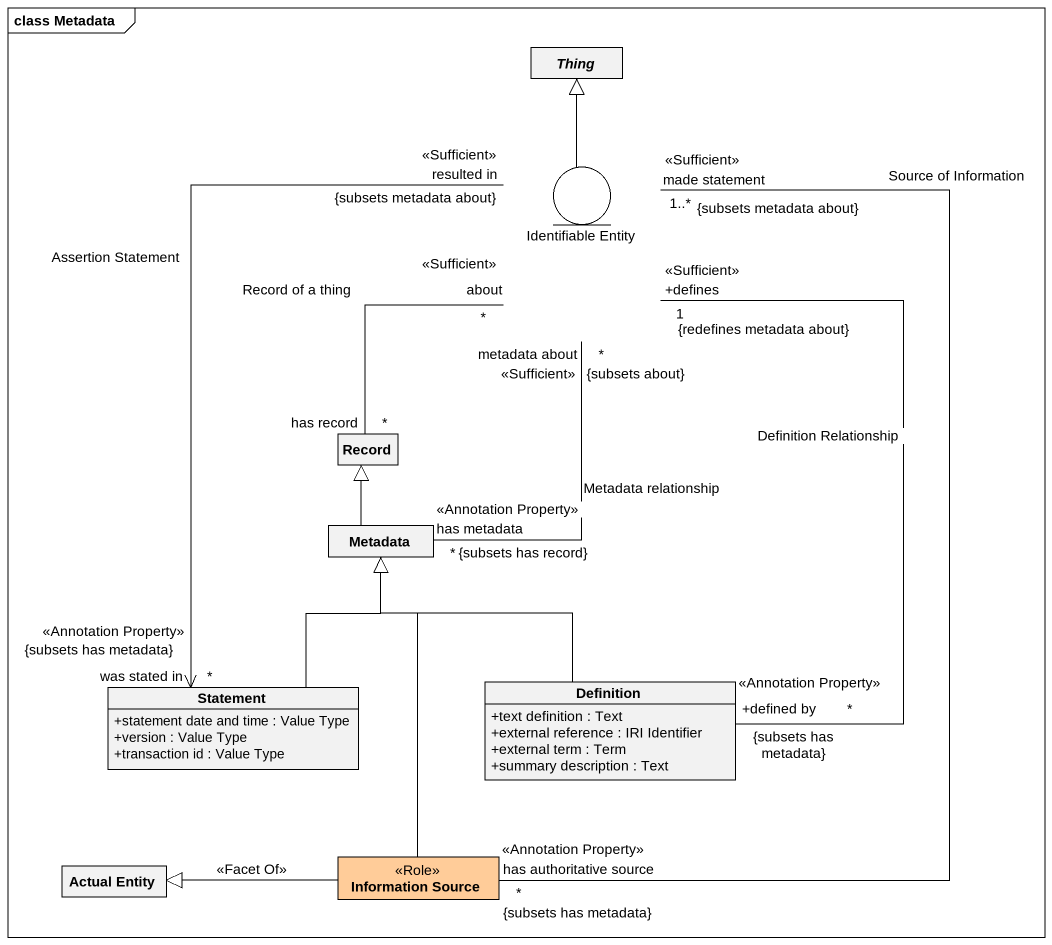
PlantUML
@startuml
mainframe class Metadata
allowmixing
hide circle
hide empty members
skinparam classAttributeIconSize 0
abstract class Thing
entity "Identifiable Entity" as Identifiable_Entity
class "Record" as Record_
class Metadata
class Statement {
  +statement date and time : Value Type
  +version : Value Type
  +transaction id : Value Type
}
class Definition {
  +text definition : Text
  +external reference : IRI Identifier
  +external term : Term
  +summary description : Text
}
class "Actual Entity" as Actual_Entity
class "Information Source" as Information_Source <<Role>> #FFCC99
Identifiable_Entity -up-|> Thing
Identifiable_Entity "resulted in\n<<Sufficient>>\n{subsets metadata about}" --> "was stated in\n*\n{subsets has metadata}\n<<Annotation Property>>" Statement : Assertion Statement
Record_ "has record\n*" -up- "about\n*\n<<Sufficient>>" Identifiable_Entity : Record of a thing
Metadata "has metadata\n*\n<<Annotation Property>>\n{subsets has record}" -up- "metadata about\n*\n<<Sufficient>>\n{subsets about}" Identifiable_Entity : Metadata relationship
Metadata -up-|> Record_
Statement -up-|> Metadata
Definition "+defined by\n<<Annotation Property>>\n*\n{subsets has metadata}" -up- "+defines\n1\n{redefines metadata about}\n<<Sufficient>>" Identifiable_Entity : Definition Relationship
Definition -up-|> Metadata
Information_Source "has authoritative source\n*\n<<Annotation Property>>\n{subsets has metadata}" -up- "made statement\n1..*\n<<Sufficient>>\n{subsets metadata about}" Identifiable_Entity : Source of Information
Information_Source -up-|> Metadata
Information_Source -left-|> Actual_Entity : <<Facet Of>>
@enduml
